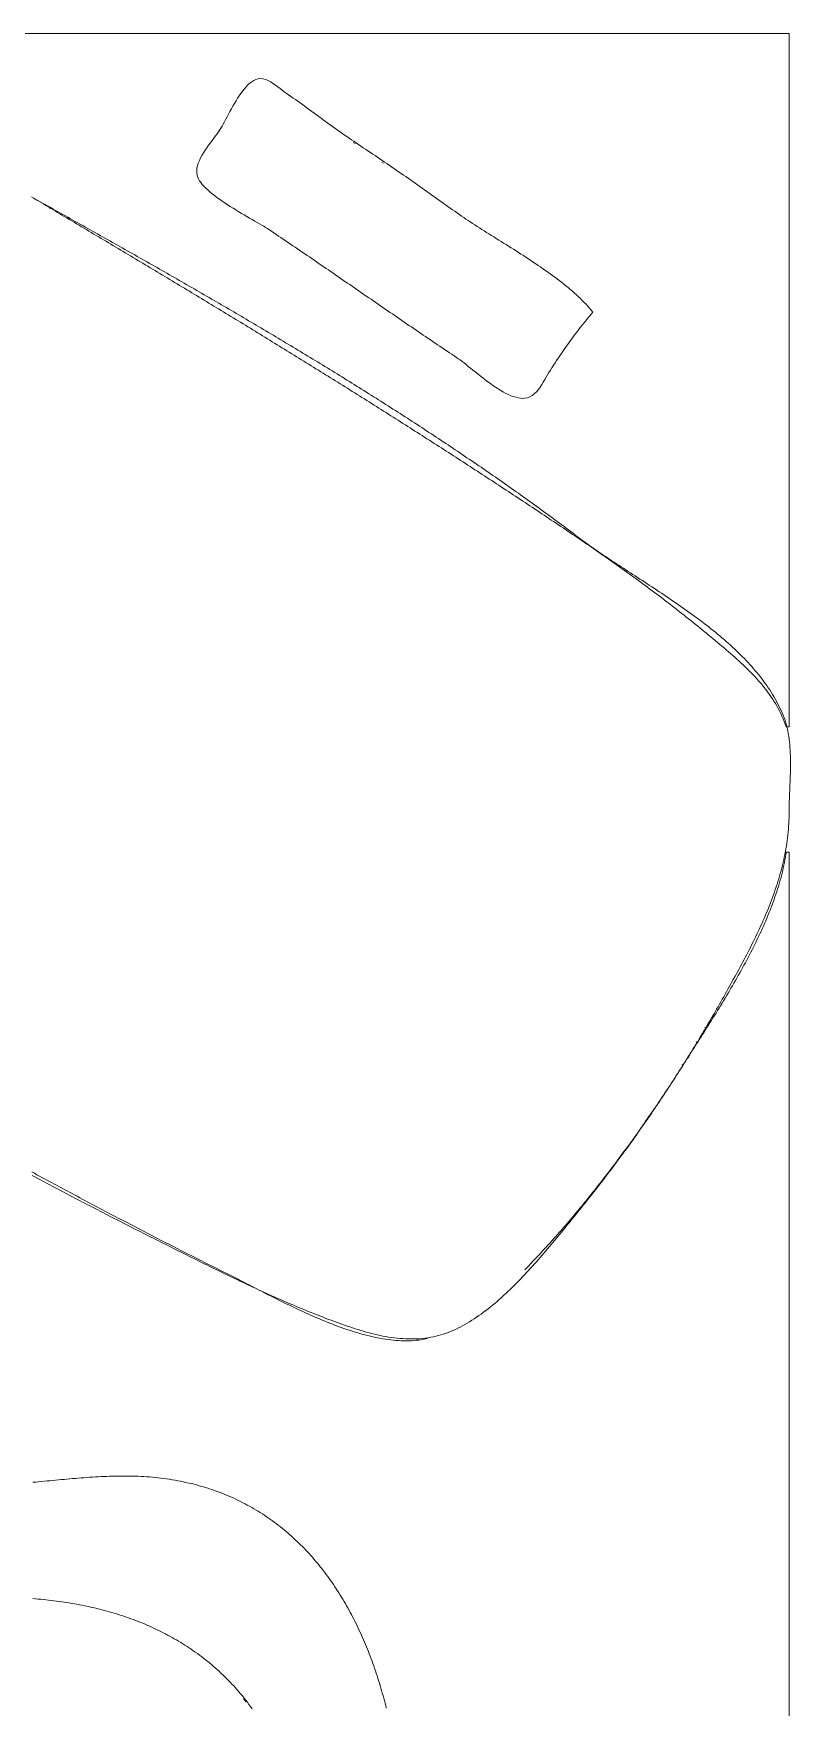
# Model space of a CAD drawing. Header units: inches. Extents: x 5.7 to 64.6, y 3.3 to 60.7.
# Drawn here: x 44.914 to 45.376, y 32.554 to 33.576 of the extents above; entities that cross this region are included whole.
import ezdxf

# ---------------------------------------------------------------- set-up
doc = ezdxf.new("R2010")
doc.units = ezdxf.units.IN
doc.header["$MEASUREMENT"] = 0
doc.layers.add('LASER BLACK', color=7, linetype='Continuous', lineweight=0, true_color=0x000000)

msp = doc.modelspace()

# ---------------------------------------------------------------- linework, layer by layer
at = {"layer": 'LASER BLACK'}
for points in [[(44.93302, 33.46463), (44.93452, 33.46374), (44.93602, 33.46285), (44.93752, 33.46196), (44.93902, 33.46107), (44.94052, 33.46018), (44.94202, 33.45929), (44.94352, 33.4584), (44.94502, 33.45751), (44.94652, 33.45661), (44.94802, 33.45572), (44.94952, 33.45483), (44.95102, 33.45394), (44.95252, 33.45305), (44.95402, 33.45216), (44.95552, 33.45127), (44.95701, 33.45037), (44.95851, 33.44948), (44.96001, 33.44859), (44.96151, 33.4477), (44.96301, 33.4468), (44.9645, 33.44591), (44.966, 33.44502), (44.9675, 33.44412), (44.969, 33.44323), (44.97049, 33.44233), (44.97199, 33.44144), (44.97349, 33.44055), (44.97498, 33.43965), (44.97648, 33.43876), (44.97797, 33.43786), (44.97947, 33.43697), (44.98097, 33.43607), (44.98246, 33.43517), (44.98396, 33.43428), (44.98545, 33.43338), (44.98695, 33.43248), (44.98844, 33.43159), (44.98994, 33.43069), (44.99143, 33.42979), (44.99292, 33.42889), (44.99442, 33.428), (44.99591, 33.4271), (44.99741, 33.4262), (44.9989, 33.4253), (45.00039, 33.4244), (45.00189, 33.4235), (45.00338, 33.4226), (45.00487, 33.4217), (45.00636, 33.4208), (45.00786, 33.4199), (45.00935, 33.419), (45.01084, 33.4181), (45.01233, 33.4172), (45.01382, 33.4163), (45.01532, 33.4154), (45.01681, 33.41449), (45.0183, 33.41359), (45.01979, 33.41269), (45.02128, 33.41178), (45.02277, 33.41088), (45.02426, 33.40998), (45.02575, 33.40907), (45.02724, 33.40817), (45.02873, 33.40726), (45.03022, 33.40636), (45.03171, 33.40545), (45.0332, 33.40455), (45.03468, 33.40364), (45.03617, 33.40274), (45.03766, 33.40183), (45.03915, 33.40092), (45.04064, 33.40002), (45.04212, 33.39911), (45.04361, 33.3982), (45.0451, 33.39729), (45.04659, 33.39638), (45.04807, 33.39547), (45.04956, 33.39456), (45.05104, 33.39365), (45.05253, 33.39274), (45.05402, 33.39183), (45.0555, 33.39092), (45.05699, 33.39001), (45.05847, 33.3891), (45.05996, 33.38819), (45.06144, 33.38728), (45.06293, 33.38636), (45.06441, 33.38545), (45.06589, 33.38454), (45.06738, 33.38362), (45.06886, 33.38271), (45.07034, 33.3818), (45.07183, 33.38088), (45.07331, 33.37997), (45.07479, 33.37905), (45.07627, 33.37813), (45.07776, 33.37722), (45.07924, 33.3763), (45.08072, 33.37538), (45.0822, 33.37447), (45.08368, 33.37355), (45.08516, 33.37263), (45.08664, 33.37171), (45.08812, 33.37079), (45.0896, 33.36987), (45.09108, 33.36895), (45.09256, 33.36803), (45.09404, 33.36711), (45.09552, 33.36619), (45.097, 33.36527), (45.09848, 33.36435), (45.09995, 33.36342), (45.10143, 33.3625), (45.10291, 33.36158), (45.10439, 33.36065), (45.10586, 33.35973), (45.10734, 33.3588), (45.10882, 33.35788), (45.11029, 33.35695), (45.11177, 33.35603), (45.11324, 33.3551), (45.11472, 33.35417), (45.11619, 33.35325), (45.11767, 33.35232), (45.11914, 33.35139), (45.12062, 33.35046), (45.12209, 33.34953), (45.12356, 33.3486), (45.12504, 33.34767), (45.12651, 33.34674), (45.12798, 33.34581), (45.12946, 33.34488), (45.13093, 33.34395), (45.1324, 33.34301), (45.13387, 33.34208), (45.13534, 33.34115), (45.13681, 33.34021), (45.13829, 33.33928), (45.13976, 33.33834), (45.14123, 33.33741), (45.1427, 33.33647), (45.14417, 33.33554), (45.14563, 33.3346), (45.1471, 33.33366), (45.14857, 33.33272), (45.15004, 33.33179), (45.15151, 33.33085), (45.15298, 33.32991), (45.15444, 33.32897), (45.15591, 33.32803), (45.15738, 33.32709), (45.15884, 33.32614), (45.16031, 33.3252), (45.16178, 33.32426), (45.16324, 33.32332), (45.16471, 33.32237), (45.16617, 33.32143), (45.16764, 33.32048), (45.1691, 33.31954), (45.17057, 33.31859), (45.17203, 33.31765), (45.17349, 33.3167), (45.17496, 33.31575), (45.17642, 33.3148), (45.17788, 33.31386), (45.17934, 33.31291), (45.1808, 33.31196), (45.18227, 33.31101), (45.18373, 33.31006), (45.18519, 33.30911), (45.18665, 33.30815), (45.18811, 33.3072), (45.18957, 33.30625), (45.19103, 33.30529), (45.19249, 33.30434), (45.19395, 33.30339), (45.1954, 33.30243), (45.19686, 33.30147), (45.19832, 33.30052), (45.19978, 33.29956), (45.20123, 33.2986), (45.20269, 33.29765), (45.20415, 33.29669), (45.2056, 33.29573), (45.20706, 33.29477), (45.20851, 33.29381), (45.20997, 33.29285), (45.21142, 33.29188), (45.21288, 33.29092), (45.21433, 33.28996), (45.21579, 33.289), (45.21724, 33.28803), (45.21869, 33.28707), (45.22014, 33.2861), (45.2216, 33.28513), (45.22305, 33.28417), (45.2245, 33.2832), (45.22595, 33.28223), (45.2274, 33.28126), (45.22885, 33.2803), (45.2303, 33.27933), (45.23175, 33.27835), (45.2332, 33.27738), (45.23465, 33.27641), (45.2361, 33.27544), (45.23755, 33.27447), (45.23899, 33.27349), (45.24044, 33.27252), (45.24189, 33.27154), (45.24334, 33.27057), (45.24478, 33.26959), (45.24623, 33.26861), (45.24768, 33.26762), (45.24912, 33.26664), (45.25057, 33.26565), (45.25201, 33.26466), (45.25345, 33.26367), (45.25489, 33.26268), (45.25633, 33.26169), (45.25777, 33.26069), (45.25921, 33.25969), (45.26065, 33.25869), (45.26209, 33.25769), (45.26352, 33.25668), (45.26495, 33.25568), (45.26639, 33.25467), (45.26782, 33.25366), (45.26925, 33.25265), (45.27068, 33.25163), (45.27211, 33.25061), (45.27353, 33.24959), (45.27496, 33.24857), (45.27638, 33.24755), (45.2778, 33.24652), (45.27922, 33.2455), (45.28064, 33.24447), (45.28206, 33.24343), (45.28347, 33.2424), (45.28489, 33.24136), (45.2863, 33.24032), (45.28771, 33.23928), (45.28912, 33.23824), (45.29052, 33.23719), (45.29193, 33.23614), (45.29333, 33.23509), (45.29473, 33.23404), (45.29613, 33.23298), (45.29753, 33.23192), (45.29893, 33.23086), (45.30032, 33.2298), (45.30171, 33.22873), (45.3031, 33.22766), (45.30449, 33.22659), (45.30587, 33.22552), (45.30725, 33.22444), (45.30863, 33.22336), (45.31001, 33.22228), (45.31139, 33.2212), (45.31276, 33.22011), (45.31413, 33.21902), (45.3155, 33.21793), (45.31687, 33.21684), (45.31823, 33.21574), (45.31959, 33.21464), (45.32095, 33.21354), (45.32231, 33.21243), (45.32366, 33.21133), (45.32501, 33.21022), (45.32636, 33.2091), (45.3277, 33.20799), (45.32905, 33.20687), (45.33038, 33.20575), (45.33174, 33.20461), (45.33308, 33.20348), (45.33443, 33.20235), (45.33577, 33.20121), (45.3371, 33.20008), (45.33843, 33.19894), (45.33975, 33.1978), (45.34106, 33.19665), (45.34237, 33.1955), (45.34366, 33.19434), (45.34495, 33.19318), (45.34622, 33.19201), (45.34748, 33.19083), (45.34873, 33.18964), (45.34997, 33.18845), (45.35119, 33.18724), (45.35239, 33.18602), (45.35358, 33.18479), (45.35475, 33.18354), (45.3559, 33.18228), (45.35703, 33.18101), (45.35815, 33.17972), (45.35924, 33.17842), (45.36031, 33.1771), (45.36136, 33.17576), (45.36238, 33.1744), (45.36338, 33.17302), (45.36435, 33.17162), (45.3653, 33.1702), (45.36622, 33.16876), (45.36712, 33.1673), (45.36798, 33.16581), (45.36882, 33.1643), (45.36962, 33.16276), (45.3704, 33.1612), (45.37114, 33.15961), (45.37185, 33.158), (45.37252, 33.15635), (45.37316, 33.15468), (45.37377, 33.15298), (45.3755, 33.15298), (45.3755, 33.57637), (43.73226, 33.57637)], [(45.06837, 33.53997), (45.06725, 33.54079), (45.06603, 33.54173), (45.06473, 33.54275), (45.06336, 33.54382), (45.06193, 33.54488), (45.06045, 33.5459), (45.05894, 33.54684), (45.05741, 33.54765), (45.05587, 33.54829), (45.05433, 33.54872), (45.0528, 33.54889), (45.0513, 33.54878), (45.04985, 33.54832), (45.04863, 33.5477), (45.04744, 33.54693), (45.04628, 33.54602), (45.04514, 33.54498), (45.04403, 33.54383), (45.04294, 33.54258), (45.04187, 33.54123), (45.04083, 33.53981), (45.03981, 33.53833), (45.03881, 33.53679), (45.03784, 33.5352), (45.03689, 33.53359), (45.03596, 33.53196), (45.03506, 33.53033), (45.03417, 33.5287), (45.03331, 33.52709), (45.03247, 33.52551), (45.03165, 33.52398), (45.03085, 33.5225), (45.03007, 33.52109), (45.02932, 33.51975), (45.02858, 33.51851), (45.02786, 33.51737)], [(45.25577, 33.40632), (45.25475, 33.40752), (45.25371, 33.4087), (45.25264, 33.40988), (45.25154, 33.41105), (45.25041, 33.41222), (45.24926, 33.41337), (45.24809, 33.41451), (45.24689, 33.41565), (45.24567, 33.41677), (45.24443, 33.41789), (45.24317, 33.41901), (45.24189, 33.42011), (45.24059, 33.4212), (45.23927, 33.42229), (45.23793, 33.42337), (45.23658, 33.42444), (45.23521, 33.42551), (45.23383, 33.42657), (45.23243, 33.42762), (45.23102, 33.42867), (45.22959, 33.42971), (45.22815, 33.43074), (45.22671, 33.43176), (45.22525, 33.43278), (45.22378, 33.4338), (45.22231, 33.43481), (45.22082, 33.43581), (45.21933, 33.43681), (45.21784, 33.4378), (45.21633, 33.43878), (45.21483, 33.43977), (45.21332, 33.44074), (45.21181, 33.44171), (45.21029, 33.44268), (45.20878, 33.44364), (45.20726, 33.4446), (45.20575, 33.44556), (45.20423, 33.44651), (45.20272, 33.44745), (45.20122, 33.4484), (45.19971, 33.44933), (45.19821, 33.45027), (45.19672, 33.4512), (45.19523, 33.45213), (45.19375, 33.45306), (45.19227, 33.45398), (45.19081, 33.4549), (45.18935, 33.45582), (45.18791, 33.45674), (45.18648, 33.45765), (45.18506, 33.45856), (45.18365, 33.45947), (45.18225, 33.46038), (45.18087, 33.46129), (45.17951, 33.46219), (45.17816, 33.4631), (45.17683, 33.464), (45.17551, 33.4649), (45.17422, 33.4658), (45.17279, 33.4668), (45.17136, 33.4678), (45.16994, 33.4688), (45.16851, 33.46981), (45.16709, 33.47081), (45.16566, 33.47182), (45.16424, 33.47283), (45.16282, 33.47384), (45.16139, 33.47484), (45.15997, 33.47585), (45.15855, 33.47686), (45.15712, 33.47787), (45.1557, 33.47888), (45.15427, 33.4799), (45.15285, 33.48091), (45.15142, 33.48191), (45.15, 33.48292), (45.14857, 33.48393), (45.14715, 33.48494), (45.14572, 33.48595), (45.14429, 33.48695), (45.14286, 33.48796), (45.14143, 33.48896), (45.14, 33.48996), (45.13857, 33.49096), (45.13714, 33.49196), (45.13571, 33.49296), (45.13427, 33.49395), (45.13284, 33.49494), (45.1314, 33.49593), (45.12996, 33.49692), (45.12853, 33.4979), (45.12708, 33.49889), (45.12564, 33.49986), (45.1242, 33.50084), (45.12275, 33.50181), (45.12131, 33.50278), (45.11986, 33.50375), (45.11841, 33.50471), (45.11695, 33.50567), (45.1155, 33.50663), (45.11404, 33.5076), (45.1126, 33.50857), (45.11115, 33.50955), (45.10971, 33.51054), (45.10827, 33.51153), (45.10683, 33.51252), (45.1054, 33.51352), (45.10396, 33.51453), (45.10253, 33.51554), (45.10111, 33.51655), (45.09968, 33.51756), (45.09826, 33.51858), (45.09683, 33.5196), (45.09541, 33.52062), (45.09399, 33.52164), (45.09257, 33.52267), (45.09115, 33.52369), (45.08973, 33.52472), (45.08831, 33.52575), (45.08689, 33.52677), (45.08548, 33.5278), (45.08406, 33.52882), (45.08264, 33.52985), (45.08122, 33.53087), (45.0798, 33.53189), (45.07837, 33.53291), (45.07695, 33.53393), (45.07552, 33.53495), (45.0741, 33.53596), (45.07267, 33.53697), (45.07124, 33.53797), (45.0698, 33.53897), (45.06837, 33.53997)], [(45.02786, 33.51737), (45.02712, 33.51627), (45.02627, 33.51509), (45.02533, 33.51383), (45.02434, 33.5125), (45.02329, 33.51111), (45.02221, 33.50966), (45.02113, 33.50817), (45.02005, 33.50665), (45.01901, 33.5051), (45.018, 33.50352), (45.01707, 33.50194), (45.01621, 33.50035), (45.01546, 33.49876), (45.01483, 33.49719), (45.01433, 33.49563), (45.014, 33.4941), (45.01384, 33.49261), (45.01387, 33.49116), (45.01412, 33.48977)], [(45.10943, 33.50985), (45.11059, 33.50927), (45.10943, 33.50985)], [(45.12679, 33.4977), (45.12794, 33.49713), (45.12679, 33.4977)], [(45.01412, 33.48977), (45.01448, 33.48869), (45.01498, 33.4876), (45.01562, 33.48649), (45.01638, 33.48538), (45.01727, 33.48426), (45.01827, 33.48312), (45.01937, 33.48199), (45.02057, 33.48085), (45.02186, 33.47971), (45.02322, 33.47857), (45.02466, 33.47743), (45.02616, 33.47629), (45.02772, 33.47516), (45.02932, 33.47404), (45.03096, 33.47293), (45.03264, 33.47183), (45.03433, 33.47074), (45.03604, 33.46967), (45.03776, 33.46861), (45.03948, 33.46758), (45.04118, 33.46656), (45.04287, 33.46557), (45.04453, 33.4646), (45.04616, 33.46365), (45.04775, 33.46274), (45.04929, 33.46185), (45.05076, 33.461), (45.05218, 33.46018), (45.05351, 33.45939), (45.05477, 33.45864), (45.05593, 33.45793), (45.057, 33.45726), (45.05796, 33.45664)], [(44.91306, 33.4766), (44.9145, 33.47574), (44.91594, 33.47487), (44.91737, 33.474), (44.91881, 33.47314), (44.92024, 33.47228), (44.92167, 33.47142), (44.9231, 33.47056), (44.92452, 33.4697), (44.92594, 33.46885), (44.92736, 33.468), (44.92878, 33.46715), (44.9302, 33.4663), (44.93161, 33.46546), (44.93302, 33.46463)], [(45.24636, 33.26913), (45.24499, 33.27016), (45.24362, 33.2712), (45.24224, 33.27223), (45.24087, 33.27326), (45.23949, 33.27429), (45.23811, 33.27532), (45.23673, 33.27635), (45.23535, 33.27738), (45.23396, 33.2784), (45.23258, 33.27942), (45.23119, 33.28045), (45.2298, 33.28147), (45.22841, 33.28249), (45.22702, 33.28351), (45.22563, 33.28452), (45.22423, 33.28554), (45.22284, 33.28655), (45.22144, 33.28757), (45.22004, 33.28858), (45.21864, 33.28959), (45.21723, 33.2906), (45.21583, 33.29161), (45.21443, 33.29261), (45.21302, 33.29362), (45.21161, 33.29462), (45.2102, 33.29563), (45.20879, 33.29663), (45.20738, 33.29763), (45.20596, 33.29863), (45.20455, 33.29963), (45.20313, 33.30062), (45.20171, 33.30162), (45.20029, 33.30261), (45.19887, 33.30361), (45.19745, 33.3046), (45.19603, 33.30559), (45.1946, 33.30658), (45.19317, 33.30757), (45.19175, 33.30855), (45.19032, 33.30954), (45.18889, 33.31052), (45.18746, 33.31151), (45.18602, 33.31249), (45.18459, 33.31347), (45.18315, 33.31445), (45.18172, 33.31543), (45.18028, 33.3164), (45.17884, 33.31738), (45.1774, 33.31836), (45.17596, 33.31933), (45.17452, 33.3203), (45.17307, 33.32127), (45.17163, 33.32224), (45.17018, 33.32321), (45.16873, 33.32418), (45.16729, 33.32515), (45.16584, 33.32612), (45.16439, 33.32708), (45.16293, 33.32804), (45.16148, 33.32901), (45.16003, 33.32997), (45.15857, 33.33093), (45.15712, 33.33189), (45.15566, 33.33285), (45.1542, 33.3338), (45.15274, 33.33476), (45.15128, 33.33571), (45.14982, 33.33667), (45.14836, 33.33762), (45.14689, 33.33857), (45.14543, 33.33952), (45.14396, 33.34047), (45.1425, 33.34142), (45.14103, 33.34237), (45.13956, 33.34331), (45.13809, 33.34426), (45.13662, 33.3452), (45.13515, 33.34615), (45.13368, 33.34709), (45.13221, 33.34803), (45.13073, 33.34897), (45.12926, 33.34991), (45.12778, 33.35085), (45.12631, 33.35179), (45.12483, 33.35272), (45.12335, 33.35366), (45.12187, 33.35459), (45.12039, 33.35552), (45.11891, 33.35646), (45.11743, 33.35739), (45.11595, 33.35832), (45.11446, 33.35925), (45.11298, 33.36017), (45.11149, 33.3611), (45.11001, 33.36203), (45.10852, 33.36295), (45.10704, 33.36388), (45.10555, 33.3648), (45.10406, 33.36572), (45.10257, 33.36665), (45.10108, 33.36757), (45.09959, 33.36849), (45.0981, 33.3694), (45.09661, 33.37032), (45.09512, 33.37124), (45.09362, 33.37216), (45.09213, 33.37307), (45.09064, 33.37398), (45.08914, 33.3749), (45.08765, 33.37581), (45.08615, 33.37672), (45.08465, 33.37763), (45.08316, 33.37854), (45.08166, 33.37945), (45.08016, 33.38036), (45.07866, 33.38127), (45.07716, 33.38217), (45.07566, 33.38308), (45.07416, 33.38398), (45.07266, 33.38489), (45.07116, 33.38579), (45.06966, 33.38669), (45.06815, 33.38759), (45.06665, 33.38849), (45.06515, 33.38939), (45.06364, 33.39029), (45.06214, 33.39119), (45.06063, 33.39209), (45.05913, 33.39298), (45.05762, 33.39388), (45.05612, 33.39477), (45.05461, 33.39567), (45.0531, 33.39656), (45.0516, 33.39745), (45.05009, 33.39834), (45.04858, 33.39923), (45.04707, 33.40012), (45.04557, 33.40101), (45.04406, 33.4019), (45.04255, 33.40279), (45.04104, 33.40368), (45.03953, 33.40456), (45.03802, 33.40545), (45.03651, 33.40633), (45.035, 33.40722), (45.03349, 33.4081), (45.03198, 33.40898), (45.03046, 33.40986), (45.02895, 33.41074), (45.02744, 33.41162), (45.02593, 33.4125), (45.02442, 33.41338), (45.02291, 33.41426), (45.02139, 33.41514), (45.01988, 33.41601), (45.01837, 33.41689), (45.01686, 33.41776), (45.01534, 33.41864), (45.01383, 33.41951), (45.01232, 33.42039), (45.0108, 33.42126), (45.00929, 33.42213), (45.00778, 33.423), (45.00626, 33.42387), (45.00475, 33.42474), (45.00324, 33.42561), (45.00172, 33.42648), (45.00021, 33.42735), (44.99869, 33.42822), (44.99718, 33.42908), (44.99567, 33.42995), (44.99415, 33.43081), (44.99264, 33.43168), (44.99113, 33.43254), (44.98961, 33.43341), (44.9881, 33.43427), (44.98659, 33.43513), (44.98507, 33.43599), (44.98356, 33.43686), (44.98205, 33.43772), (44.98053, 33.43858), (44.97902, 33.43944), (44.97751, 33.44029), (44.97599, 33.44115), (44.97448, 33.44201), (44.97297, 33.44287), (44.97146, 33.44372), (44.96994, 33.44458), (44.96843, 33.44544), (44.96692, 33.44629), (44.96541, 33.44715), (44.9639, 33.448), (44.96239, 33.44885), (44.96087, 33.44971), (44.95936, 33.45056), (44.95785, 33.45141), (44.95634, 33.45226), (44.95483, 33.45311), (44.95332, 33.45396), (44.95181, 33.45481), (44.95031, 33.45566), (44.9488, 33.45651), (44.94729, 33.45736), (44.94578, 33.45821), (44.94427, 33.45905), (44.94276, 33.4599), (44.94126, 33.46075), (44.93975, 33.46159), (44.93824, 33.46244), (44.93674, 33.46328), (44.93523, 33.46413), (44.93373, 33.46497), (44.93222, 33.46582), (44.93072, 33.46666), (44.92922, 33.4675), (44.92771, 33.46834), (44.92621, 33.46919), (44.92471, 33.47003), (44.9232, 33.47087), (44.9217, 33.47171), (44.9202, 33.47255), (44.9187, 33.47339), (44.9172, 33.47423), (44.9157, 33.47507), (44.9142, 33.47591)], [(44.92377, 33.46994), (44.92492, 33.46936), (44.92377, 33.46994)], [(45.05796, 33.45664), (45.05941, 33.45566), (45.06087, 33.45468), (45.06233, 33.4537), (45.06378, 33.45272), (45.06524, 33.45174), (45.06669, 33.45076), (45.06815, 33.44978), (45.0696, 33.44879), (45.07105, 33.44781), (45.07251, 33.44682), (45.07396, 33.44584), (45.07541, 33.44485), (45.07686, 33.44386), (45.07831, 33.44288), (45.07977, 33.44189), (45.08122, 33.4409), (45.08267, 33.43991), (45.08412, 33.43892), (45.08556, 33.43793), (45.08701, 33.43694), (45.08846, 33.43595), (45.08991, 33.43495), (45.09136, 33.43396), (45.09281, 33.43297), (45.09425, 33.43197), (45.0957, 33.43098), (45.09715, 33.42999), (45.0986, 33.42899), (45.10004, 33.428), (45.10149, 33.427), (45.10294, 33.42601), (45.10438, 33.42501), (45.10583, 33.42402), (45.10727, 33.42302), (45.10872, 33.42203), (45.11017, 33.42103), (45.11161, 33.42004), (45.11306, 33.41904), (45.1145, 33.41804), (45.11595, 33.41705), (45.1174, 33.41605), (45.11884, 33.41506), (45.12029, 33.41406), (45.12173, 33.41307), (45.12318, 33.41207), (45.12462, 33.41108), (45.12607, 33.41008), (45.12752, 33.40909), (45.12896, 33.4081), (45.13041, 33.4071), (45.13186, 33.40611), (45.1333, 33.40512), (45.13475, 33.40413), (45.1362, 33.40313), (45.13764, 33.40214), (45.13909, 33.40115), (45.14054, 33.40016), (45.14199, 33.39917), (45.14344, 33.39818), (45.14488, 33.39719), (45.14633, 33.3962), (45.14778, 33.39522), (45.14923, 33.39423), (45.15068, 33.39324), (45.15213, 33.39226), (45.15358, 33.39127), (45.15503, 33.39029), (45.15649, 33.38931), (45.15794, 33.38832), (45.15939, 33.38734), (45.16084, 33.38636), (45.1623, 33.38538), (45.16375, 33.3844), (45.1652, 33.38343), (45.16666, 33.38245), (45.16811, 33.38147), (45.16957, 33.3805), (45.17102, 33.37953), (45.17248, 33.37855), (45.17353, 33.37783), (45.17464, 33.37703), (45.17581, 33.37614), (45.17704, 33.37519), (45.17833, 33.37418), (45.17966, 33.37312), (45.18103, 33.37201), (45.18245, 33.37087), (45.1839, 33.3697), (45.18539, 33.36851), (45.1869, 33.36731), (45.18844, 33.36611), (45.18999, 33.36492), (45.19156, 33.36374), (45.19315, 33.36259), (45.19473, 33.36147), (45.19632, 33.36039), (45.19791, 33.35936), (45.19949, 33.35839), (45.20107, 33.35748), (45.20262, 33.35665), (45.20416, 33.3559), (45.20568, 33.35524), (45.20717, 33.35468), (45.20862, 33.35423), (45.21005, 33.35389), (45.21143, 33.35368), (45.21277, 33.3536), (45.21406, 33.35367), (45.21573, 33.354), (45.21727, 33.3546), (45.21871, 33.35544), (45.22004, 33.35648), (45.22127, 33.35768), (45.22243, 33.35902), (45.2235, 33.36046), (45.22451, 33.36197), (45.22546, 33.36351), (45.22636, 33.36505), (45.22722, 33.36656), (45.22805, 33.36801), (45.22886, 33.36936)], [(45.22886, 33.36936), (45.22978, 33.37083), (45.23071, 33.3723), (45.23165, 33.37377), (45.23261, 33.37524), (45.23357, 33.3767), (45.23455, 33.37817), (45.23553, 33.37963), (45.23652, 33.38109), (45.23753, 33.38255), (45.23854, 33.384), (45.23956, 33.38545), (45.24059, 33.3869), (45.24163, 33.38834), (45.24268, 33.38977), (45.24373, 33.3912), (45.24479, 33.39261), (45.24586, 33.39403), (45.24694, 33.39543), (45.24802, 33.39683), (45.24911, 33.39821), (45.25021, 33.39959), (45.25131, 33.40096), (45.25242, 33.40231), (45.25353, 33.40366), (45.25465, 33.40499), (45.25577, 33.40632)], [(45.37127, 33.16165), (45.37062, 33.1631), (45.36994, 33.16453), (45.36924, 33.16595), (45.36851, 33.16736), (45.36776, 33.16876), (45.36698, 33.17015), (45.36618, 33.17153), (45.36536, 33.1729), (45.36451, 33.17426), (45.36364, 33.17561), (45.36275, 33.17695), (45.36184, 33.17828), (45.3609, 33.17959), (45.35995, 33.1809), (45.35897, 33.1822), (45.35798, 33.18349), (45.35696, 33.18477), (45.35593, 33.18604), (45.35487, 33.1873), (45.3538, 33.18856), (45.35271, 33.1898), (45.35161, 33.19104), (45.35048, 33.19226), (45.34934, 33.19348), (45.34818, 33.19469), (45.34701, 33.19589), (45.34582, 33.19708), (45.34462, 33.19827), (45.3434, 33.19944), (45.34217, 33.20061), (45.34092, 33.20177), (45.33966, 33.20293), (45.33839, 33.20407), (45.3371, 33.20521), (45.33581, 33.20634), (45.3345, 33.20747), (45.33318, 33.20859), (45.33184, 33.2097), (45.3305, 33.2108), (45.32915, 33.2119), (45.32779, 33.21299), (45.32642, 33.21407), (45.32504, 33.21515), (45.32365, 33.21622), (45.32225, 33.21729), (45.32085, 33.21835), (45.31944, 33.2194), (45.31802, 33.22045), (45.31659, 33.22149), (45.31516, 33.22253), (45.31373, 33.22356), (45.31228, 33.22459), (45.31084, 33.22561), (45.30939, 33.22662), (45.30793, 33.22764), (45.30648, 33.22864), (45.30501, 33.22964), (45.30355, 33.23064), (45.30209, 33.23164), (45.30062, 33.23262), (45.29915, 33.23361), (45.29768, 33.23459), (45.29621, 33.23557), (45.29474, 33.23654), (45.29327, 33.23751), (45.2918, 33.23848), (45.29033, 33.23944), (45.28886, 33.2404), (45.2874, 33.24135), (45.28593, 33.24231), (45.28447, 33.24326), (45.28301, 33.2442), (45.28156, 33.24515), (45.28011, 33.24609), (45.27866, 33.24703), (45.27722, 33.24796), (45.27579, 33.2489), (45.27436, 33.24983), (45.27293, 33.25076), (45.27152, 33.25169), (45.27011, 33.25262), (45.2687, 33.25354), (45.26731, 33.25446), (45.26592, 33.25539), (45.26454, 33.25631), (45.26317, 33.25723), (45.26181, 33.25815), (45.26046, 33.25906), (45.25912, 33.25998), (45.25779, 33.2609), (45.25647, 33.26181), (45.25516, 33.26273), (45.25386, 33.26364), (45.25258, 33.26455), (45.25131, 33.26547), (45.25005, 33.26638), (45.24881, 33.2673), (45.24757, 33.26821), (45.24636, 33.26913)], [(45.33727, 32.99131), (45.33811, 32.99281), (45.33895, 32.99432), (45.33978, 32.99583), (45.34062, 32.99734), (45.34145, 32.99885), (45.34229, 33.00037), (45.34312, 33.00189), (45.34395, 33.00341), (45.34478, 33.00494), (45.3456, 33.00646), (45.34642, 33.00799), (45.34724, 33.00953), (45.34805, 33.01106), (45.34886, 33.0126), (45.34966, 33.01414), (45.35046, 33.01569), (45.35125, 33.01723), (45.35204, 33.01878), (45.35282, 33.02034), (45.35359, 33.02189), (45.35436, 33.02345), (45.35512, 33.02501), (45.35587, 33.02658), (45.35661, 33.02815), (45.35734, 33.02972), (45.35807, 33.03129), (45.35878, 33.03287), (45.35949, 33.03445), (45.36019, 33.03604), (45.36087, 33.03763), (45.36155, 33.03922), (45.36221, 33.04082), (45.36286, 33.04241), (45.3635, 33.04402), (45.36413, 33.04562), (45.36474, 33.04723), (45.36535, 33.04885), (45.36594, 33.05047), (45.36651, 33.05209), (45.36707, 33.05371), (45.36762, 33.05534), (45.36815, 33.05697), (45.36866, 33.05861), (45.36916, 33.06025), (45.36965, 33.0619), (45.37012, 33.06354), (45.37057, 33.0652), (45.371, 33.06685), (45.37142, 33.06852), (45.37182, 33.07018), (45.3722, 33.07185), (45.37256, 33.07352), (45.3729, 33.0752), (45.37322, 33.07689), (45.37353, 33.07857), (45.37381, 33.08026), (45.37407, 33.08196), (45.37431, 33.08366), (45.37453, 33.08536), (45.37473, 33.08707), (45.37491, 33.08879), (45.37506, 33.09051), (45.3752, 33.09223), (45.3753, 33.09396), (45.37539, 33.09569), (45.37545, 33.09743), (45.37549, 33.09917), (45.3755, 33.10092), (45.37551, 33.10254), (45.37553, 33.10418), (45.37557, 33.10583), (45.37562, 33.1075), (45.37567, 33.10919), (45.37574, 33.11088), (45.37581, 33.11259), (45.37588, 33.11431), (45.37596, 33.11603), (45.37603, 33.11777), (45.3761, 33.11951), (45.37617, 33.12125), (45.37623, 33.123), (45.37628, 33.12476), (45.37632, 33.12651), (45.37635, 33.12827), (45.37636, 33.13002), (45.37636, 33.13178), (45.37634, 33.13353), (45.3763, 33.13527), (45.37624, 33.13701), (45.37615, 33.13875), (45.37604, 33.14047), (45.37589, 33.14219), (45.37572, 33.1439), (45.37552, 33.14559), (45.37528, 33.14727), (45.375, 33.14894), (45.37469, 33.1506), (45.37434, 33.15223), (45.37394, 33.15385), (45.3735, 33.15546), (45.37302, 33.15704), (45.37248, 33.1586), (45.3719, 33.16014), (45.37127, 33.16165)], [(45.3755, 31.31192), (45.3755, 33.07663), (45.37377, 33.07663), (45.37352, 33.07503), (45.37325, 33.07342), (45.37296, 33.07182), (45.37265, 33.07021), (45.37232, 33.0686), (45.37196, 33.06699), (45.37159, 33.06538), (45.3712, 33.06376), (45.37079, 33.06215), (45.37036, 33.06053), (45.36991, 33.05892), (45.36945, 33.0573), (45.36896, 33.05568), (45.36846, 33.05406), (45.36794, 33.05244), (45.36741, 33.05082), (45.36686, 33.0492), (45.36629, 33.04758), (45.36571, 33.04596), (45.36511, 33.04435), (45.36449, 33.04273), (45.36387, 33.04111), (45.36322, 33.03949), (45.36257, 33.03788), (45.3619, 33.03626), (45.36122, 33.03464), (45.36052, 33.03303), (45.35981, 33.03142), (45.35909, 33.02981), (45.35836, 33.0282), (45.35762, 33.02659), (45.35687, 33.02499), (45.3561, 33.02338), (45.35533, 33.02178), (45.35454, 33.02018), (45.35375, 33.01859), (45.35294, 33.01699), (45.35213, 33.0154), (45.35131, 33.01381), (45.35048, 33.01223), (45.34964, 33.01064), (45.3488, 33.00906), (45.34795, 33.00749), (45.34709, 33.00591), (45.34622, 33.00434), (45.34535, 33.00278), (45.34447, 33.00121), (45.34359, 32.99966), (45.3427, 32.9981), (45.34181, 32.99655), (45.34092, 32.99501), (45.34002, 32.99347), (45.33911, 32.99193), (45.33821, 32.9904), (45.3373, 32.98887), (45.33638, 32.98735), (45.33547, 32.98583), (45.33455, 32.98432), (45.33364, 32.98281), (45.33272, 32.98131), (45.3318, 32.97982), (45.33088, 32.97833), (45.32996, 32.97685), (45.32904, 32.97537), (45.32812, 32.9739), (45.3272, 32.97243), (45.32628, 32.97097), (45.32537, 32.96952), (45.32446, 32.96808), (45.32355, 32.96664), (45.32264, 32.96521), (45.32173, 32.96378), (45.32083, 32.96237), (45.31994, 32.96096), (45.31904, 32.95955), (45.31815, 32.95816), (45.31727, 32.95677), (45.31639, 32.95539), (45.31552, 32.95402), (45.31465, 32.95266), (45.31379, 32.9513), (45.31294, 32.94996)], [(45.24319, 32.85279), (45.2443, 32.85414), (45.24541, 32.8555), (45.24652, 32.85686), (45.24762, 32.85822), (45.24872, 32.85959), (45.24982, 32.86095), (45.25092, 32.86232), (45.25201, 32.86369), (45.2531, 32.86506), (45.25418, 32.86643), (45.25527, 32.8678), (45.25635, 32.86918), (45.25742, 32.87056), (45.2585, 32.87194), (45.25957, 32.87332), (45.26064, 32.8747), (45.26171, 32.87609), (45.26277, 32.87748), (45.26383, 32.87886), (45.26489, 32.88026), (45.26594, 32.88165), (45.26699, 32.88304), (45.26804, 32.88444), (45.26909, 32.88584), (45.27013, 32.88724), (45.27117, 32.88864), (45.27221, 32.89004), (45.27325, 32.89145), (45.27428, 32.89285), (45.27531, 32.89426), (45.27634, 32.89567), (45.27736, 32.89709), (45.27838, 32.8985), (45.2794, 32.89992), (45.28041, 32.90133), (45.28143, 32.90275), (45.28244, 32.90418), (45.28344, 32.9056), (45.28445, 32.90702), (45.28545, 32.90845), (45.28645, 32.90988), (45.28744, 32.91131), (45.28844, 32.91274), (45.28943, 32.91418), (45.29042, 32.91561), (45.2914, 32.91705), (45.29238, 32.91849), (45.29336, 32.91993), (45.29434, 32.92138), (45.29531, 32.92282), (45.29629, 32.92427), (45.29725, 32.92572), (45.29822, 32.92717), (45.29918, 32.92862), (45.30014, 32.93008), (45.3011, 32.93153), (45.30206, 32.93299), (45.30301, 32.93445), (45.30396, 32.93591), (45.30491, 32.93738), (45.30585, 32.93884), (45.30679, 32.94031), (45.30773, 32.94178), (45.30867, 32.94325), (45.30961, 32.94472), (45.31054, 32.9462), (45.31147, 32.94768), (45.31239, 32.94915), (45.31331, 32.95064), (45.31424, 32.95212), (45.31515, 32.9536), (45.31607, 32.95509), (45.31698, 32.95658), (45.31789, 32.95807), (45.3188, 32.95956), (45.31971, 32.96105), (45.32061, 32.96255), (45.32151, 32.96404), (45.32241, 32.96554), (45.3233, 32.96704), (45.32419, 32.96854), (45.32508, 32.97005), (45.32597, 32.97156), (45.32685, 32.97306), (45.32774, 32.97457), (45.32862, 32.97609), (45.32949, 32.9776), (45.33037, 32.97912), (45.33124, 32.98063), (45.33211, 32.98215), (45.33298, 32.98367), (45.33384, 32.9852), (45.3347, 32.98672), (45.33556, 32.98825), (45.33642, 32.98978), (45.33727, 32.99131)], [(45.31882, 32.96095), (45.3194, 32.95979), (45.31882, 32.96095)], [(45.32402, 32.96962), (45.3246, 32.96847), (45.32402, 32.96962)], [(45.31361, 32.95227), (45.31419, 32.95111), (45.31361, 32.95227)], [(45.31294, 32.94996), (45.31201, 32.9485), (45.31108, 32.94704), (45.31015, 32.94558), (45.30922, 32.94412), (45.30828, 32.94266), (45.30734, 32.9412), (45.3064, 32.93974), (45.30545, 32.93829), (45.3045, 32.93683), (45.30355, 32.93538), (45.3026, 32.93392), (45.30164, 32.93247), (45.30068, 32.93102), (45.29971, 32.92957), (45.29875, 32.92812), (45.29778, 32.92667), (45.29681, 32.92522), (45.29583, 32.92377), (45.29486, 32.92232), (45.29388, 32.92088), (45.29289, 32.91944), (45.29191, 32.91799), (45.29092, 32.91655), (45.28993, 32.91511), (45.28893, 32.91368), (45.28793, 32.91224), (45.28693, 32.9108), (45.28593, 32.90937), (45.28492, 32.90794), (45.28391, 32.90651), (45.2829, 32.90508), (45.28188, 32.90365), (45.28087, 32.90223), (45.27984, 32.9008), (45.27882, 32.89938), (45.27779, 32.89796), (45.27676, 32.89654), (45.27573, 32.89513), (45.27469, 32.89371), (45.27365, 32.8923), (45.27261, 32.89089), (45.27157, 32.88949), (45.27052, 32.88808), (45.26947, 32.88668), (45.26841, 32.88528), (45.26735, 32.88388), (45.26629, 32.88248), (45.26523, 32.88109), (45.26416, 32.8797), (45.26309, 32.87831), (45.26202, 32.87692), (45.26094, 32.87554), (45.25987, 32.87416), (45.25878, 32.87278), (45.2577, 32.8714), (45.25661, 32.87003), (45.25552, 32.86866), (45.25442, 32.86729), (45.25333, 32.86593), (45.25223, 32.86457), (45.25112, 32.86321), (45.25001, 32.86185), (45.2489, 32.8605), (45.24779, 32.85915), (45.24667, 32.8578), (45.24555, 32.85646), (45.24443, 32.85512), (45.2433, 32.85378), (45.24218, 32.85245), (45.24104, 32.85112), (45.23991, 32.84979), (45.23877, 32.84847), (45.23763, 32.84715), (45.23648, 32.84584), (45.23533, 32.84452), (45.23418, 32.84321), (45.23303, 32.84191), (45.23187, 32.84061), (45.23071, 32.83931), (45.22954, 32.83801), (45.22837, 32.83672), (45.2272, 32.83544), (45.22603, 32.83415), (45.22485, 32.83288), (45.22367, 32.8316), (45.22248, 32.83033), (45.2213, 32.82906), (45.22011, 32.8278), (45.21891, 32.82654), (45.21771, 32.82529), (45.21651, 32.82404), (45.21531, 32.82279), (45.2141, 32.82155)], [(45.31014, 32.94706), (45.31072, 32.94591), (45.31014, 32.94706)], [(45.15513, 32.77974), (45.15372, 32.77941), (45.15228, 32.77913), (45.15084, 32.77888), (45.14937, 32.77868), (45.14789, 32.77851), (45.14639, 32.77838), (45.14488, 32.77829), (45.14335, 32.77824), (45.14181, 32.77822), (45.14025, 32.77823), (45.13868, 32.77828), (45.1371, 32.77836), (45.13551, 32.77848), (45.13391, 32.77862), (45.13229, 32.7788), (45.13067, 32.77901), (45.12903, 32.77925), (45.12739, 32.77951), (45.12574, 32.7798), (45.12408, 32.78012), (45.12241, 32.78047), (45.12073, 32.78084), (45.11905, 32.78124), (45.11737, 32.78166), (45.11567, 32.78211), (45.11398, 32.78257), (45.11228, 32.78306), (45.11057, 32.78357), (45.10887, 32.7841), (45.10716, 32.78465), (45.10544, 32.78522), (45.10373, 32.78581), (45.10202, 32.78641), (45.1003, 32.78703), (45.09859, 32.78766), (45.09688, 32.78831), (45.09516, 32.78898), (45.09345, 32.78965), (45.09175, 32.79034), (45.09004, 32.79105), (45.08834, 32.79176), (45.08665, 32.79248), (45.08495, 32.79321), (45.08327, 32.79395), (45.08159, 32.7947), (45.07991, 32.79546), (45.07825, 32.79622), (45.07659, 32.79699), (45.07493, 32.79776), (45.07329, 32.79854), (45.07166, 32.79932), (45.07003, 32.8001), (45.06842, 32.80089), (45.06682, 32.80167), (45.06522, 32.80246), (45.06364, 32.80324), (45.06208, 32.80403), (45.06052, 32.80481), (45.05898, 32.80559), (45.05745, 32.80636), (45.05594, 32.80713), (45.05445, 32.8079), (45.05296, 32.80866), (45.0515, 32.80941), (45.05005, 32.81016), (45.04862, 32.8109), (45.04721, 32.81162), (45.04582, 32.81234), (45.04444, 32.81305), (45.04309, 32.81375), (45.04175, 32.81443), (45.04044, 32.81511), (45.03914, 32.81577), (45.03787, 32.81641), (45.03662, 32.81704), (45.0354, 32.81765), (45.03384, 32.81843), (45.03228, 32.81921), (45.03072, 32.81999), (45.02916, 32.82077), (45.0276, 32.82156), (45.02604, 32.82234), (45.02448, 32.82312), (45.02292, 32.8239), (45.02136, 32.82469), (45.0198, 32.82547), (45.01825, 32.82626), (45.01669, 32.82705), (45.01513, 32.82783), (45.01358, 32.82862), (45.01202, 32.82941), (45.01046, 32.8302), (45.00891, 32.83099), (45.00736, 32.83178), (45.0058, 32.83257), (45.00425, 32.83336), (45.00269, 32.83416), (45.00114, 32.83495), (44.99959, 32.83574), (44.99804, 32.83654), (44.99648, 32.83734), (44.99493, 32.83813), (44.99338, 32.83893), (44.99183, 32.83973), (44.99028, 32.84052), (44.98873, 32.84132), (44.98718, 32.84212), (44.98563, 32.84292), (44.98408, 32.84372), (44.98253, 32.84452), (44.98099, 32.84533), (44.97944, 32.84613), (44.97789, 32.84693), (44.97634, 32.84774), (44.9748, 32.84854), (44.97325, 32.84935), (44.97171, 32.85016), (44.97016, 32.85096), (44.96862, 32.85177), (44.96707, 32.85258), (44.96553, 32.85339), (44.96398, 32.8542), (44.96244, 32.85501), (44.9609, 32.85582), (44.95936, 32.85663), (44.95781, 32.85744), (44.95627, 32.85826), (44.95473, 32.85907), (44.95319, 32.85988), (44.95165, 32.8607), (44.95011, 32.86152), (44.94857, 32.86233), (44.94703, 32.86315), (44.94549, 32.86397), (44.94395, 32.86479), (44.94241, 32.8656), (44.94087, 32.86642), (44.93934, 32.86724), (44.9378, 32.86807), (44.93626, 32.86889), (44.93473, 32.86971), (44.93319, 32.87053), (44.93165, 32.87136), (44.93012, 32.87218), (44.92858, 32.87301), (44.92705, 32.87383), (44.92552, 32.87466), (44.92398, 32.87549), (44.92245, 32.87632), (44.92092, 32.87714), (44.91938, 32.87797), (44.91785, 32.8788), (44.91632, 32.87964), (44.91479, 32.88047), (44.91326, 32.8813)], [(44.91344, 32.87918), (44.91497, 32.87836), (44.9165, 32.87753), (44.91804, 32.87672), (44.91957, 32.8759), (44.9211, 32.87508), (44.92264, 32.87426), (44.92417, 32.87345), (44.92571, 32.87263), (44.92724, 32.87182), (44.92878, 32.87101), (44.93032, 32.87019), (44.93185, 32.86938), (44.93339, 32.86857), (44.93493, 32.86776), (44.93647, 32.86696), (44.938, 32.86615), (44.93954, 32.86534), (44.94108, 32.86454), (44.94262, 32.86373), (44.94416, 32.86293), (44.9457, 32.86212), (44.94724, 32.86132), (44.94878, 32.86052), (44.95032, 32.85972), (44.95186, 32.85892), (44.9534, 32.85812), (44.95494, 32.85733), (44.95648, 32.85653), (44.95802, 32.85574), (44.95957, 32.85494), (44.96111, 32.85415), (44.96265, 32.85336), (44.9642, 32.85256), (44.96574, 32.85177), (44.96728, 32.85098), (44.96883, 32.85019), (44.97037, 32.84941), (44.97192, 32.84862), (44.97346, 32.84783), (44.97501, 32.84705), (44.97655, 32.84626), (44.9781, 32.84548), (44.97964, 32.8447), (44.98119, 32.84392), (44.98273, 32.84314), (44.98428, 32.84236), (44.98583, 32.84158), (44.98738, 32.8408), (44.98892, 32.84003), (44.99047, 32.83925), (44.99202, 32.83848), (44.99357, 32.8377), (44.99512, 32.83692), (44.99668, 32.83615), (44.99823, 32.83537), (44.99978, 32.83459), (45.00133, 32.83382), (45.00288, 32.83304), (45.00444, 32.83226), (45.00599, 32.83149), (45.00754, 32.83071), (45.00909, 32.82994), (45.01065, 32.82916), (45.0122, 32.82839), (45.01375, 32.82762), (45.01531, 32.82684), (45.01686, 32.82607), (45.01842, 32.8253), (45.01997, 32.82454), (45.02153, 32.82377), (45.02309, 32.823), (45.02464, 32.82224), (45.0262, 32.82148), (45.02776, 32.82071), (45.02932, 32.81995), (45.03088, 32.8192), (45.03244, 32.81844), (45.034, 32.81769), (45.03556, 32.81693), (45.03713, 32.81618), (45.03869, 32.81544), (45.04026, 32.81469), (45.04183, 32.81395), (45.04339, 32.81321), (45.04496, 32.81247), (45.04653, 32.81173), (45.0481, 32.811), (45.04968, 32.81027), (45.05125, 32.80954), (45.05283, 32.80882), (45.0544, 32.8081), (45.05598, 32.80738), (45.05756, 32.80666), (45.05914, 32.80595), (45.06073, 32.80524), (45.06231, 32.80454), (45.0639, 32.80384), (45.06548, 32.80314), (45.06707, 32.80245), (45.06866, 32.80176), (45.07026, 32.80107), (45.07185, 32.80039), (45.07345, 32.79971), (45.07505, 32.79904), (45.07665, 32.79837), (45.07825, 32.79771), (45.07986, 32.79705), (45.08146, 32.79639), (45.08307, 32.79574), (45.08468, 32.79509), (45.0863, 32.79445), (45.08791, 32.79381), (45.08953, 32.79318), (45.09115, 32.79256), (45.09277, 32.79193), (45.0944, 32.79132), (45.09598, 32.79072), (45.09758, 32.79012), (45.09919, 32.78953), (45.1008, 32.78894), (45.10243, 32.78836), (45.10406, 32.78778), (45.1057, 32.78721), (45.10734, 32.78665), (45.109, 32.7861), (45.11066, 32.78557), (45.11233, 32.78504), (45.114, 32.78453), (45.11568, 32.78404), (45.11736, 32.78356), (45.11905, 32.7831), (45.12075, 32.78267), (45.12245, 32.78225), (45.12415, 32.78185), (45.12586, 32.78148), (45.12757, 32.78114), (45.12928, 32.78082), (45.131, 32.78053), (45.13272, 32.78026), (45.13444, 32.78003), (45.13616, 32.77983), (45.13789, 32.77966), (45.13961, 32.77953), (45.14134, 32.77943), (45.14307, 32.77937), (45.1448, 32.77935), (45.14652, 32.77936), (45.14825, 32.77942), (45.14998, 32.77952), (45.1517, 32.77966), (45.15342, 32.77985), (45.15514, 32.78008), (45.15686, 32.78036), (45.15837, 32.78065), (45.15987, 32.78099), (45.16137, 32.78137), (45.16286, 32.78179), (45.16435, 32.78225), (45.16584, 32.78276), (45.16732, 32.7833), (45.1688, 32.78389), (45.17027, 32.78451), (45.17174, 32.78517), (45.1732, 32.78586), (45.17466, 32.78659), (45.17611, 32.78735), (45.17756, 32.78815), (45.179, 32.78898), (45.18044, 32.78984), (45.18187, 32.79073), (45.1833, 32.79165), (45.18471, 32.7926), (45.18613, 32.79357), (45.18753, 32.79457), (45.18893, 32.7956), (45.19033, 32.79665), (45.19171, 32.79772), (45.19309, 32.79881), (45.19446, 32.79993), (45.19582, 32.80107), (45.19718, 32.80222), (45.19853, 32.80339), (45.19987, 32.80459), (45.2012, 32.80579), (45.20252, 32.80701), (45.20384, 32.80825), (45.20514, 32.8095), (45.20644, 32.81076), (45.20773, 32.81204), (45.20901, 32.81332), (45.21028, 32.81461), (45.21154, 32.81591), (45.21279, 32.81722), (45.21403, 32.81853), (45.21526, 32.81985), (45.21648, 32.82118), (45.21769, 32.82251), (45.21889, 32.82384), (45.22008, 32.82517), (45.22126, 32.8265), (45.22243, 32.82783), (45.22358, 32.82916), (45.22473, 32.83048), (45.22586, 32.83181), (45.22698, 32.83313), (45.22809, 32.83444), (45.22919, 32.83574), (45.23027, 32.83704), (45.23134, 32.83833), (45.23241, 32.83961), (45.23345, 32.84088), (45.23449, 32.84214), (45.23551, 32.84339), (45.23652, 32.84462), (45.23751, 32.84584), (45.23849, 32.84704), (45.23946, 32.84823), (45.24041, 32.84939), (45.24135, 32.85054), (45.24228, 32.85168), (45.24319, 32.85279)], [(45.12961, 32.55394), (45.12923, 32.55549), (45.12883, 32.55703), (45.12843, 32.55856), (45.12802, 32.5601), (45.1276, 32.56163), (45.12717, 32.56316), (45.12674, 32.56468), (45.12629, 32.5662), (45.12584, 32.56772), (45.12538, 32.56924), (45.12491, 32.57075), (45.12444, 32.57225), (45.12395, 32.57376), (45.12346, 32.57525), (45.12296, 32.57675), (45.12245, 32.57824), (45.12193, 32.57972), (45.1214, 32.5812), (45.12087, 32.58268), (45.12032, 32.58415), (45.11977, 32.58562), (45.11921, 32.58708), (45.11864, 32.58854), (45.11806, 32.58999), (45.11747, 32.59144), (45.11688, 32.59288), (45.11627, 32.59431), (45.11566, 32.59574), (45.11503, 32.59717), (45.1144, 32.59859), (45.11376, 32.6), (45.11311, 32.6014), (45.11245, 32.6028), (45.11179, 32.6042), (45.11111, 32.60559), (45.11042, 32.60697), (45.10973, 32.60834), (45.10902, 32.60971), (45.10831, 32.61107), (45.10759, 32.61243), (45.10686, 32.61378), (45.10611, 32.61512), (45.10536, 32.61645), (45.1046, 32.61778), (45.10383, 32.6191), (45.10306, 32.62041), (45.10227, 32.62171), (45.10147, 32.62301), (45.10066, 32.6243), (45.09985, 32.62558), (45.09902, 32.62685), (45.09818, 32.62811), (45.09734, 32.62937), (45.09648, 32.63062), (45.09562, 32.63186), (45.09474, 32.63309), (45.09386, 32.63431), (45.09296, 32.63552), (45.09206, 32.63673), (45.09115, 32.63792), (45.09022, 32.63911), (45.08929, 32.64029), (45.08834, 32.64146), (45.08739, 32.64262), (45.08642, 32.64377), (45.08545, 32.6449), (45.08447, 32.64604), (45.08347, 32.64716), (45.08247, 32.64827), (45.08145, 32.64937), (45.08043, 32.65046), (45.07939, 32.65154), (45.07835, 32.65261), (45.07729, 32.65367), (45.07622, 32.65471), (45.07515, 32.65575), (45.07406, 32.65678), (45.07296, 32.6578), (45.07185, 32.6588), (45.07073, 32.6598), (45.06961, 32.66078), (45.06847, 32.66175), (45.06731, 32.66271), (45.06615, 32.66366), (45.06498, 32.6646), (45.0638, 32.66553), (45.06261, 32.66644), (45.0614, 32.66734), (45.06019, 32.66823), (45.05896, 32.66911), (45.05772, 32.66998), (45.05648, 32.67083), (45.05522, 32.67167), (45.05395, 32.6725), (45.05267, 32.67332), (45.05137, 32.67412), (45.05007, 32.67491), (45.04876, 32.67569), (45.04743, 32.67645), (45.0461, 32.6772), (45.04475, 32.67794), (45.04339, 32.67867), (45.04202, 32.67938), (45.04064, 32.68008), (45.03924, 32.68076), (45.03784, 32.68143), (45.03642, 32.68209), (45.035, 32.68273), (45.03356, 32.68336), (45.03211, 32.68397), (45.03065, 32.68457), (45.02917, 32.68515), (45.02769, 32.68573), (45.02619, 32.68628), (45.02468, 32.68682), (45.02316, 32.68735), (45.02163, 32.68786), (45.02009, 32.68836), (45.01853, 32.68884), (45.01697, 32.6893), (45.01539, 32.68975), (45.0138, 32.69019), (45.0122, 32.69061), (45.01058, 32.69101), (45.00895, 32.6914), (45.00731, 32.69177), (45.00566, 32.69213), (45.004, 32.69247), (45.00233, 32.69279), (45.00064, 32.6931), (44.99894, 32.69339), (44.99723, 32.69366), (44.9955, 32.69392), (44.99377, 32.69416), (44.99202, 32.69438), (44.99029, 32.69459), (44.98855, 32.69477), (44.98682, 32.69494), (44.98508, 32.69508), (44.98334, 32.69521), (44.98161, 32.69532), (44.97987, 32.69542), (44.97813, 32.6955), (44.97639, 32.69556), (44.97464, 32.69561), (44.9729, 32.69564), (44.97116, 32.69566), (44.96942, 32.69567), (44.96767, 32.69566), (44.96593, 32.69564), (44.96419, 32.69561), (44.96244, 32.69557), (44.9607, 32.69552), (44.95895, 32.69545), (44.95721, 32.69538), (44.95547, 32.6953), (44.95372, 32.6952), (44.95198, 32.6951), (44.95024, 32.695), (44.94849, 32.69488), (44.94675, 32.69476), (44.94501, 32.69463), (44.94327, 32.6945), (44.94153, 32.69436), (44.93979, 32.69422), (44.93806, 32.69407), (44.93632, 32.69392), (44.93459, 32.69376), (44.93285, 32.69361), (44.93112, 32.69345), (44.92939, 32.69329), (44.92766, 32.69312), (44.92593, 32.69296), (44.9242, 32.6928), (44.92248, 32.69264), (44.92076, 32.69248), (44.91904, 32.69232), (44.91732, 32.69217), (44.9156, 32.69201), (44.91389, 32.69186)], [(45.04774, 32.55359), (45.04676, 32.55493), (45.04577, 32.55625), (45.04477, 32.55756), (45.04376, 32.55886), (45.04274, 32.56013), (45.04171, 32.5614), (45.04067, 32.56264), (45.03962, 32.56387), (45.03856, 32.56509), (45.0375, 32.56629), (45.03642, 32.56748), (45.03533, 32.56865), (45.03423, 32.5698), (45.03313, 32.57095), (45.03201, 32.57207), (45.03089, 32.57318), (45.02976, 32.57428), (45.02862, 32.57536), (45.02747, 32.57643), (45.02631, 32.57748), (45.02514, 32.57852), (45.02397, 32.57954), (45.02278, 32.58055), (45.02159, 32.58155), (45.02039, 32.58253), (45.01918, 32.5835), (45.01796, 32.58445), (45.01674, 32.58539), (45.0155, 32.58631), (45.01426, 32.58722), (45.01301, 32.58812), (45.01176, 32.58901), (45.01049, 32.58988), (45.00922, 32.59073), (45.00794, 32.59158), (45.00665, 32.59241), (45.00536, 32.59322), (45.00406, 32.59403), (45.00275, 32.59482), (45.00143, 32.5956), (45.00011, 32.59636), (44.99878, 32.59711), (44.99744, 32.59785), (44.99609, 32.59858), (44.99474, 32.59929), (44.99339, 32.59999), (44.99202, 32.60068), (44.99065, 32.60135), (44.98927, 32.60202), (44.98789, 32.60267), (44.9865, 32.6033), (44.9851, 32.60393), (44.9837, 32.60454), (44.98229, 32.60514), (44.98088, 32.60573), (44.97946, 32.60631), (44.97803, 32.60688), (44.9766, 32.60743), (44.97516, 32.60797), (44.97372, 32.6085), (44.97227, 32.60902), (44.97081, 32.60953), (44.96935, 32.61003), (44.96789, 32.61051), (44.96642, 32.61098), (44.96494, 32.61145), (44.96346, 32.6119), (44.96198, 32.61234), (44.96049, 32.61277), (44.95899, 32.61318), (44.95749, 32.61359), (44.95599, 32.61399), (44.95448, 32.61437), (44.95296, 32.61475), (44.95145, 32.61511), (44.94992, 32.61546), (44.9484, 32.61581), (44.94686, 32.61614), (44.94533, 32.61646), (44.94379, 32.61677), (44.94225, 32.61708), (44.9407, 32.61737), (44.93915, 32.61765), (44.93759, 32.61792), (44.93603, 32.61818), (44.93447, 32.61844), (44.9329, 32.61868), (44.93133, 32.61891), (44.92976, 32.61914), (44.92818, 32.61935), (44.92661, 32.61955), (44.92502, 32.61975), (44.92344, 32.61993), (44.92185, 32.62011), (44.92026, 32.62028), (44.91866, 32.62043), (44.91706, 32.62058), (44.91546, 32.62072), (44.91386, 32.62085)], [(45.04234, 32.55954), (45.04408, 32.5578), (45.04234, 32.55954)]]:
    msp.add_lwpolyline(points, dxfattribs=at)

doc.saveas('drawing.dxf')
